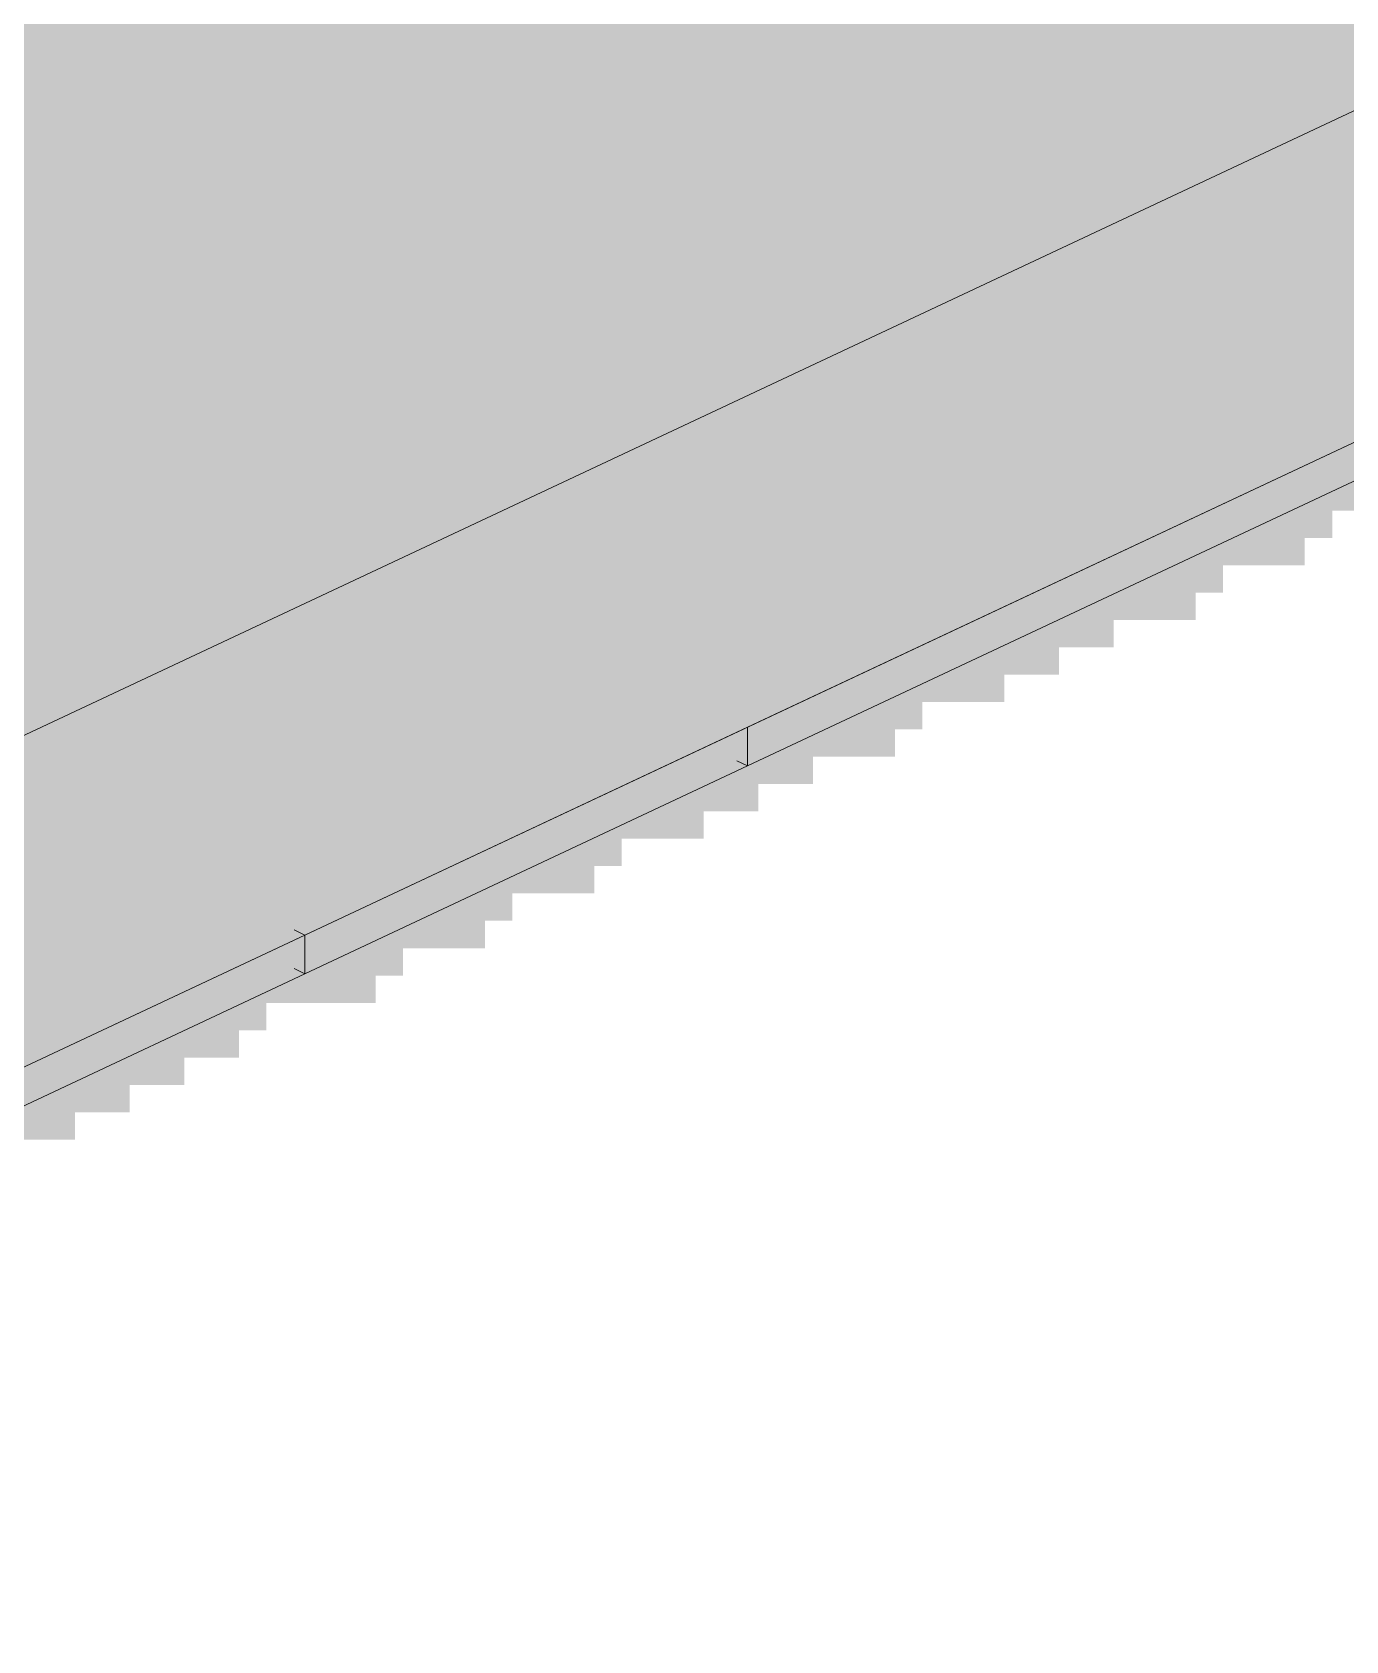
# Model space of a CAD drawing. Header units: millimetres. Extents: x 5 to 1315, y 5 to 292.
# Drawn here: x 1222.53 to 1227.16, y 83.55 to 89.22 of the extents above; entities that cross this region are included whole.
import ezdxf

# ---------------------------------------------------------------- set-up
doc = ezdxf.new("R2010")
doc.units = ezdxf.units.MM
doc.layers.add('EXISTING', color=7, linetype='Continuous')
doc.layers.add('IMAGES', color=7, linetype='Continuous')

# ---------------------------------------------------------------- blocks, each defined once
blk = doc.blocks.new('SHEET_03')
at = {"layer": 'EXISTING', "color": 250, "lineweight": 9}
for p, q in [((263.2288, 58.9151), (329.7311, 90.136)), ((329.7311, 88.9664), (263.2288, 57.7455)), ((325.0479, 86.7678), (328.4823, 88.3801)), ((328.4823, 88.2437), (325.0479, 86.6313)), ((323.4868, 86.0349), (325.0479, 86.7678)), ((325.0479, 86.6313), (325.0479, 86.7678)), ((325.0479, 86.6313), (323.4868, 85.8984)), ((325.0098, 86.6492), (325.0479, 86.6313)), ((323.4868, 86.0349), (323.4487, 86.0528)), ((320.0524, 84.4225), (323.4868, 86.0349)), ((323.4868, 85.8984), (323.4868, 86.0349)), ((323.4868, 85.8984), (320.0524, 84.2861)), ((323.4487, 85.9163), (323.4868, 85.8984))]:
    blk.add_line(p, q, dxfattribs=at)
at = {"layer": 'IMAGES', "color": 7}
for points in [[(320.5564, 89.1697), (325.76, 89.1697), (320.5564, 89.2661), (325.76, 89.2661)], [(325.76, 89.1697), (325.8564, 89.1697), (325.76, 89.2661), (325.8564, 89.2661)], [(325.8564, 89.1697), (325.9527, 89.1697), (325.8564, 89.2661), (325.9527, 89.2661)], [(325.9527, 89.1697), (326.0491, 89.1697), (325.9527, 89.2661), (326.0491, 89.2661)], [(326.0491, 89.1697), (326.2418, 89.1697), (326.0491, 89.2661), (326.2418, 89.2661)], [(326.2418, 89.1697), (327.3982, 89.1697), (326.2418, 89.2661), (327.3982, 89.2661)], [(320.6527, 89.0733), (325.3745, 89.0733), (320.6527, 89.1697), (325.3745, 89.1697)], [(325.3745, 89.0733), (325.4709, 89.0733), (325.3745, 89.1697), (325.4709, 89.1697)], [(325.4709, 89.0733), (325.5673, 89.0733), (325.4709, 89.1697), (325.5673, 89.1697)], [(325.5673, 89.0733), (325.6636, 89.0733), (325.5673, 89.1697), (325.6636, 89.1697)], [(325.6636, 89.0733), (325.76, 89.0733), (325.6636, 89.1697), (325.76, 89.1697)], [(325.76, 89.0733), (325.8564, 89.0733), (325.76, 89.1697), (325.8564, 89.1697)], [(325.8564, 89.0733), (325.9527, 89.0733), (325.8564, 89.1697), (325.9527, 89.1697)], [(325.9527, 89.0733), (326.0491, 89.0733), (325.9527, 89.1697), (326.0491, 89.1697)], [(326.0491, 89.0733), (327.2055, 89.0733), (326.0491, 89.1697), (327.2055, 89.1697)], [(320.6527, 88.9769), (325.2782, 88.9769), (320.6527, 89.0733), (325.2782, 89.0733)], [(325.2782, 88.9769), (325.3745, 88.9769), (325.2782, 89.0733), (325.3745, 89.0733)], [(325.3745, 88.9769), (325.4709, 88.9769), (325.3745, 89.0733), (325.4709, 89.0733)], [(325.4709, 88.9769), (325.5673, 88.9769), (325.4709, 89.0733), (325.5673, 89.0733)], [(325.5673, 88.9769), (325.8564, 88.9769), (325.5673, 89.0733), (325.8564, 89.0733)], [(325.8564, 88.9769), (327.0127, 88.9769), (325.8564, 89.0733), (327.0127, 89.0733)], [(327.0127, 88.9769), (327.1091, 88.9769), (327.0127, 89.0733), (327.1091, 89.0733)], [(327.1091, 88.9769), (327.2055, 88.9769), (327.1091, 89.0733), (327.2055, 89.0733)], [(320.6527, 88.8805), (325.1818, 88.8805), (320.6527, 88.9769), (325.1818, 88.9769)], [(325.1818, 88.8805), (325.2782, 88.8805), (325.1818, 88.9769), (325.2782, 88.9769)], [(325.2782, 88.8805), (325.3745, 88.8805), (325.2782, 88.9769), (325.3745, 88.9769)], [(325.3745, 88.8805), (325.4709, 88.8805), (325.3745, 88.9769), (325.4709, 88.9769)], [(325.4709, 88.8805), (325.5673, 88.8805), (325.4709, 88.9769), (325.5673, 88.9769)], [(325.5673, 88.8805), (325.6636, 88.8805), (325.5673, 88.9769), (325.6636, 88.9769)], [(325.6636, 88.8805), (326.82, 88.8805), (325.6636, 88.9769), (326.82, 88.9769)], [(326.82, 88.8805), (327.0127, 88.8805), (326.82, 88.9769), (327.0127, 88.9769)], [(327.0127, 88.8805), (327.1091, 88.8805), (327.0127, 88.9769), (327.1091, 88.9769)], [(327.1091, 88.8805), (327.3018, 88.8805), (327.1091, 88.9769), (327.3018, 88.9769)], [(321.0382, 88.7841), (324.7964, 88.7841), (321.0382, 88.8805), (324.7964, 88.8805)], [(324.7964, 88.7841), (325.0855, 88.7841), (324.7964, 88.8805), (325.0855, 88.8805)], [(325.0855, 88.7841), (325.1818, 88.7841), (325.0855, 88.8805), (325.1818, 88.8805)], [(325.1818, 88.7841), (325.2782, 88.7841), (325.1818, 88.8805), (325.2782, 88.8805)], [(325.2782, 88.7841), (325.3745, 88.7841), (325.2782, 88.8805), (325.3745, 88.8805)], [(325.3745, 88.7841), (325.4709, 88.7841), (325.3745, 88.8805), (325.4709, 88.8805)], [(325.4709, 88.7841), (325.5673, 88.7841), (325.4709, 88.8805), (325.5673, 88.8805)], [(325.5673, 88.7841), (326.6273, 88.7841), (325.5673, 88.8805), (326.6273, 88.8805)], [(326.6273, 88.7841), (326.7236, 88.7841), (326.6273, 88.8805), (326.7236, 88.8805)], [(326.7236, 88.7841), (326.82, 88.7841), (326.7236, 88.8805), (326.82, 88.8805)], [(326.82, 88.7841), (326.9164, 88.7841), (326.82, 88.8805), (326.9164, 88.8805)], [(326.9164, 88.6877), (327.0127, 88.6877), (326.9164, 88.8805), (327.0127, 88.8805)], [(327.0127, 88.7841), (327.1091, 88.7841), (327.0127, 88.8805), (327.1091, 88.8805)], [(327.1091, 88.7841), (327.2055, 88.7841), (327.1091, 88.8805), (327.2055, 88.8805)], [(321.1345, 88.6877), (324.5073, 88.6877), (321.1345, 88.7841), (324.5073, 88.7841)], [(324.5073, 88.6877), (324.6036, 88.6877), (324.5073, 88.7841), (324.6036, 88.7841)], [(324.6036, 88.6877), (324.7, 88.6877), (324.6036, 88.7841), (324.7, 88.7841)], [(324.7, 88.6877), (324.7964, 88.6877), (324.7, 88.7841), (324.7964, 88.7841)], [(324.7964, 88.6877), (324.8927, 88.6877), (324.7964, 88.7841), (324.8927, 88.7841)], [(324.8927, 88.6877), (324.9891, 88.6877), (324.8927, 88.7841), (324.9891, 88.7841)], [(324.9891, 88.6877), (325.0855, 88.6877), (324.9891, 88.7841), (325.0855, 88.7841)], [(325.0855, 88.6877), (326.4345, 88.6877), (325.0855, 88.7841), (326.4345, 88.7841)], [(326.4345, 88.6877), (326.5309, 88.6877), (326.4345, 88.7841), (326.5309, 88.7841)], [(326.5309, 88.6877), (326.6273, 88.6877), (326.5309, 88.7841), (326.6273, 88.7841)], [(326.6273, 88.6877), (326.7236, 88.6877), (326.6273, 88.7841), (326.7236, 88.7841)], [(326.7236, 88.5913), (326.82, 88.5913), (326.7236, 88.7841), (326.82, 88.7841)], [(326.82, 88.6877), (326.9164, 88.6877), (326.82, 88.7841), (326.9164, 88.7841)], [(327.0127, 88.6877), (327.1091, 88.6877), (327.0127, 88.7841), (327.1091, 88.7841)], [(327.1091, 88.6877), (327.2055, 88.6877), (327.1091, 88.7841), (327.2055, 88.7841)], [(321.1345, 88.5913), (324.4109, 88.5913), (321.1345, 88.6877), (324.4109, 88.6877)], [(324.4109, 88.5913), (324.5073, 88.5913), (324.4109, 88.6877), (324.5073, 88.6877)], [(324.5073, 88.5913), (324.7, 88.5913), (324.5073, 88.6877), (324.7, 88.6877)], [(324.7, 88.4949), (324.7964, 88.4949), (324.7, 88.6877), (324.7964, 88.6877)], [(324.7964, 88.5913), (324.8927, 88.5913), (324.7964, 88.6877), (324.8927, 88.6877)], [(324.8927, 88.5913), (324.9891, 88.5913), (324.8927, 88.6877), (324.9891, 88.6877)], [(324.9891, 88.5913), (326.2418, 88.5913), (324.9891, 88.6877), (326.2418, 88.6877)], [(326.2418, 88.5913), (326.3382, 88.5913), (326.2418, 88.6877), (326.3382, 88.6877)], [(326.3382, 88.5913), (326.4345, 88.5913), (326.3382, 88.6877), (326.4345, 88.6877)], [(326.4345, 88.5913), (326.5309, 88.5913), (326.4345, 88.6877), (326.5309, 88.6877)], [(326.5309, 88.5913), (326.6273, 88.5913), (326.5309, 88.6877), (326.6273, 88.6877)], [(326.6273, 88.5913), (326.7236, 88.5913), (326.6273, 88.6877), (326.7236, 88.6877)], [(326.82, 88.5913), (326.9164, 88.5913), (326.82, 88.6877), (326.9164, 88.6877)], [(326.9164, 88.5913), (327.0127, 88.5913), (326.9164, 88.6877), (327.0127, 88.6877)], [(327.0127, 88.5913), (328.7473, 88.5913), (327.0127, 88.6877), (328.7473, 88.6877)], [(321.0382, 88.4949), (324.0255, 88.4949), (321.0382, 88.5913), (324.0255, 88.5913)], [(324.0255, 88.4949), (324.2182, 88.4949), (324.0255, 88.5913), (324.2182, 88.5913)], [(324.2182, 88.4949), (324.4109, 88.4949), (324.2182, 88.5913), (324.4109, 88.5913)], [(324.4109, 88.4949), (324.5073, 88.4949), (324.4109, 88.5913), (324.5073, 88.5913)], [(324.5073, 88.4949), (324.6036, 88.4949), (324.5073, 88.5913), (324.6036, 88.5913)], [(324.6036, 88.4949), (324.7, 88.4949), (324.6036, 88.5913), (324.7, 88.5913)], [(324.7964, 88.4949), (324.8927, 88.4949), (324.7964, 88.5913), (324.8927, 88.5913)], [(324.8927, 88.4949), (325.9527, 88.4949), (324.8927, 88.5913), (325.9527, 88.5913)], [(325.9527, 88.4949), (326.0491, 88.4949), (325.9527, 88.5913), (326.0491, 88.5913)], [(326.0491, 88.4949), (326.1455, 88.4949), (326.0491, 88.5913), (326.1455, 88.5913)], [(326.1455, 88.4949), (326.2418, 88.4949), (326.1455, 88.5913), (326.2418, 88.5913)], [(326.2418, 88.4949), (326.3382, 88.4949), (326.2418, 88.5913), (326.3382, 88.5913)], [(326.3382, 88.4949), (326.5309, 88.4949), (326.3382, 88.5913), (326.5309, 88.5913)], [(326.5309, 88.4949), (326.6273, 88.4949), (326.5309, 88.5913), (326.6273, 88.5913)], [(326.6273, 88.4949), (326.82, 88.4949), (326.6273, 88.5913), (326.82, 88.5913)], [(326.82, 88.4949), (328.4582, 88.4949), (326.82, 88.5913), (328.4582, 88.5913)], [(321.7127, 88.3985), (323.9291, 88.3985), (321.7127, 88.4949), (323.9291, 88.4949)], [(323.9291, 88.3985), (324.0255, 88.3985), (323.9291, 88.4949), (324.0255, 88.4949)], [(324.0255, 88.3985), (324.2182, 88.3985), (324.0255, 88.4949), (324.2182, 88.4949)], [(324.2182, 88.3985), (324.4109, 88.3985), (324.2182, 88.4949), (324.4109, 88.4949)], [(324.4109, 88.3985), (324.5073, 88.3985), (324.4109, 88.4949), (324.5073, 88.4949)], [(324.5073, 88.3985), (324.6036, 88.3985), (324.5073, 88.4949), (324.6036, 88.4949)], [(324.6036, 88.3985), (325.76, 88.3985), (324.6036, 88.4949), (325.76, 88.4949)], [(325.76, 88.3985), (325.8564, 88.3985), (325.76, 88.4949), (325.8564, 88.4949)], [(325.8564, 88.3985), (325.9527, 88.3985), (325.8564, 88.4949), (325.9527, 88.4949)], [(325.9527, 88.3985), (326.0491, 88.3985), (325.9527, 88.4949), (326.0491, 88.4949)], [(326.0491, 88.3985), (326.1455, 88.3985), (326.0491, 88.4949), (326.1455, 88.4949)], [(326.1455, 88.3985), (326.3382, 88.3985), (326.1455, 88.4949), (326.3382, 88.4949)], [(326.3382, 88.3985), (326.4345, 88.3985), (326.3382, 88.4949), (326.4345, 88.4949)], [(326.4345, 88.3985), (326.6273, 88.3985), (326.4345, 88.4949), (326.6273, 88.4949)], [(326.6273, 88.3985), (328.3618, 88.3985), (326.6273, 88.4949), (328.3618, 88.4949)], [(321.52, 88.3021), (323.64, 88.3021), (321.52, 88.3985), (323.64, 88.3985)], [(323.64, 88.3021), (323.7364, 88.3021), (323.64, 88.3985), (323.7364, 88.3985)], [(323.7364, 88.3021), (323.8327, 88.3021), (323.7364, 88.3985), (323.8327, 88.3985)], [(323.8327, 88.3021), (323.9291, 88.3021), (323.8327, 88.3985), (323.9291, 88.3985)], [(323.9291, 88.3021), (324.0255, 88.3021), (323.9291, 88.3985), (324.0255, 88.3985)], [(324.0255, 88.3021), (324.1218, 88.3021), (324.0255, 88.3985), (324.1218, 88.3985)], [(324.1218, 88.3021), (324.2182, 88.3021), (324.1218, 88.3985), (324.2182, 88.3985)], [(324.2182, 88.3021), (324.3145, 88.3021), (324.2182, 88.3985), (324.3145, 88.3985)], [(324.3145, 88.3021), (325.5673, 88.3021), (324.3145, 88.3985), (325.5673, 88.3985)], [(325.5673, 88.3021), (325.6636, 88.3021), (325.5673, 88.3985), (325.6636, 88.3985)], [(325.6636, 88.3021), (325.76, 88.3021), (325.6636, 88.3985), (325.76, 88.3985)], [(325.76, 88.3021), (325.8564, 88.3021), (325.76, 88.3985), (325.8564, 88.3985)], [(325.8564, 88.3021), (325.9527, 88.3021), (325.8564, 88.3985), (325.9527, 88.3985)], [(325.9527, 88.3021), (326.0491, 88.3021), (325.9527, 88.3985), (326.0491, 88.3985)], [(326.0491, 88.3021), (326.1455, 88.3021), (326.0491, 88.3985), (326.1455, 88.3985)], [(326.1455, 88.3021), (326.2418, 88.3021), (326.1455, 88.3985), (326.2418, 88.3985)], [(326.2418, 88.3021), (326.4345, 88.3021), (326.2418, 88.3985), (326.4345, 88.3985)], [(326.4345, 88.3021), (328.1691, 88.3021), (326.4345, 88.3985), (328.1691, 88.3985)], [(322.2909, 88.2057), (323.5436, 88.2057), (322.2909, 88.3021), (323.5436, 88.3021)], [(323.5436, 88.2057), (323.64, 88.2057), (323.5436, 88.3021), (323.64, 88.3021)], [(323.64, 88.2057), (323.7364, 88.2057), (323.64, 88.3021), (323.7364, 88.3021)], [(323.7364, 88.2057), (323.8327, 88.2057), (323.7364, 88.3021), (323.8327, 88.3021)], [(323.8327, 88.2057), (323.9291, 88.2057), (323.8327, 88.3021), (323.9291, 88.3021)], [(323.9291, 88.2057), (324.0255, 88.2057), (323.9291, 88.3021), (324.0255, 88.3021)], [(324.0255, 88.2057), (324.1218, 88.2057), (324.0255, 88.3021), (324.1218, 88.3021)], [(324.1218, 88.2057), (324.2182, 88.2057), (324.1218, 88.3021), (324.2182, 88.3021)], [(324.2182, 88.2057), (325.3745, 88.2057), (324.2182, 88.3021), (325.3745, 88.3021)], [(325.3745, 88.2057), (325.4709, 88.2057), (325.3745, 88.3021), (325.4709, 88.3021)], [(325.4709, 88.2057), (325.5673, 88.2057), (325.4709, 88.3021), (325.5673, 88.3021)], [(325.5673, 88.2057), (325.6636, 88.2057), (325.5673, 88.3021), (325.6636, 88.3021)], [(325.6636, 88.2057), (325.76, 88.2057), (325.6636, 88.3021), (325.76, 88.3021)], [(325.76, 88.2057), (325.9527, 88.2057), (325.76, 88.3021), (325.9527, 88.3021)], [(325.9527, 88.2057), (326.0491, 88.2057), (325.9527, 88.3021), (326.0491, 88.3021)], [(326.0491, 88.2057), (326.1455, 88.2057), (326.0491, 88.3021), (326.1455, 88.3021)], [(326.1455, 88.2057), (327.88, 88.2057), (326.1455, 88.3021), (327.88, 88.3021)], [(322.3873, 88.1093), (323.3509, 88.1093), (322.3873, 88.2057), (323.3509, 88.2057)], [(323.3509, 88.1093), (323.4473, 88.1093), (323.3509, 88.2057), (323.4473, 88.2057)], [(323.4473, 88.1093), (323.5436, 88.1093), (323.4473, 88.2057), (323.5436, 88.2057)], [(323.5436, 88.1093), (323.7364, 88.1093), (323.5436, 88.2057), (323.7364, 88.2057)], [(323.7364, 88.1093), (323.8327, 88.1093), (323.7364, 88.2057), (323.8327, 88.2057)], [(323.8327, 88.1093), (323.9291, 88.1093), (323.8327, 88.2057), (323.9291, 88.2057)], [(323.9291, 88.1093), (325.2782, 88.1093), (323.9291, 88.2057), (325.2782, 88.2057)], [(325.2782, 88.1093), (325.3745, 88.1093), (325.2782, 88.2057), (325.3745, 88.2057)], [(325.3745, 88.1093), (325.4709, 88.1093), (325.3745, 88.2057), (325.4709, 88.2057)], [(325.4709, 88.1093), (325.5673, 88.1093), (325.4709, 88.2057), (325.5673, 88.2057)], [(325.5673, 88.1093), (325.6636, 88.1093), (325.5673, 88.2057), (325.6636, 88.2057)], [(325.6636, 88.1093), (325.76, 88.1093), (325.6636, 88.2057), (325.76, 88.2057)], [(325.76, 88.1093), (325.8564, 88.1093), (325.76, 88.2057), (325.8564, 88.2057)], [(325.8564, 88.1093), (326.0491, 88.1093), (325.8564, 88.2057), (326.0491, 88.2057)], [(326.0491, 88.1093), (327.7836, 88.1093), (326.0491, 88.2057), (327.7836, 88.2057)], [(322.3873, 88.0129), (322.58, 88.0129), (322.3873, 88.1093), (322.58, 88.1093)], [(322.58, 88.0129), (322.6764, 88.0129), (322.58, 88.1093), (322.6764, 88.1093)], [(322.6764, 88.0129), (323.0618, 88.0129), (322.6764, 88.1093), (323.0618, 88.1093)], [(323.0618, 88.0129), (323.2545, 88.0129), (323.0618, 88.1093), (323.2545, 88.1093)], [(323.2545, 88.0129), (323.3509, 88.0129), (323.2545, 88.1093), (323.3509, 88.1093)], [(323.3509, 88.0129), (323.4473, 88.0129), (323.3509, 88.1093), (323.4473, 88.1093)], [(323.4473, 88.0129), (323.5436, 88.0129), (323.4473, 88.1093), (323.5436, 88.1093)], [(323.5436, 88.0129), (323.64, 88.0129), (323.5436, 88.1093), (323.64, 88.1093)], [(323.64, 88.0129), (323.7364, 88.0129), (323.64, 88.1093), (323.7364, 88.1093)], [(323.7364, 88.0129), (323.8327, 88.0129), (323.7364, 88.1093), (323.8327, 88.1093)], [(323.8327, 88.0129), (324.9891, 88.0129), (323.8327, 88.1093), (324.9891, 88.1093)], [(324.9891, 88.0129), (325.0855, 88.0129), (324.9891, 88.1093), (325.0855, 88.1093)], [(325.0855, 88.0129), (325.1818, 88.0129), (325.0855, 88.1093), (325.1818, 88.1093)], [(325.1818, 88.0129), (325.2782, 88.0129), (325.1818, 88.1093), (325.2782, 88.1093)], [(325.2782, 88.0129), (325.5673, 88.0129), (325.2782, 88.1093), (325.5673, 88.1093)], [(325.5673, 88.0129), (325.6636, 88.0129), (325.5673, 88.1093), (325.6636, 88.1093)], [(325.6636, 88.0129), (325.76, 88.0129), (325.6636, 88.1093), (325.76, 88.1093)], [(325.76, 88.0129), (327.3982, 88.0129), (325.76, 88.1093), (327.3982, 88.1093)], [(322.4836, 87.8201), (322.58, 87.8201), (322.4836, 88.0129), (322.58, 88.0129)], [(322.58, 87.9165), (322.6764, 87.9165), (322.58, 88.0129), (322.6764, 88.0129)], [(322.6764, 87.9165), (322.7727, 87.9165), (322.6764, 88.0129), (322.7727, 88.0129)], [(322.7727, 87.9165), (322.8691, 87.9165), (322.7727, 88.0129), (322.8691, 88.0129)], [(322.8691, 87.9165), (322.9655, 87.9165), (322.8691, 88.0129), (322.9655, 88.0129)], [(322.9655, 87.9165), (323.0618, 87.9165), (322.9655, 88.0129), (323.0618, 88.0129)], [(323.0618, 87.9165), (323.1582, 87.9165), (323.0618, 88.0129), (323.1582, 88.0129)], [(323.1582, 87.8201), (323.2545, 87.8201), (323.1582, 88.0129), (323.2545, 88.0129)], [(323.2545, 87.9165), (323.4473, 87.9165), (323.2545, 88.0129), (323.4473, 88.0129)], [(323.4473, 87.9165), (323.5436, 87.9165), (323.4473, 88.0129), (323.5436, 88.0129)], [(323.5436, 87.9165), (323.64, 87.9165), (323.5436, 88.0129), (323.64, 88.0129)], [(323.64, 87.9165), (324.7964, 87.9165), (323.64, 88.0129), (324.7964, 88.0129)], [(324.7964, 87.9165), (324.8927, 87.9165), (324.7964, 88.0129), (324.8927, 88.0129)], [(324.8927, 87.9165), (324.9891, 87.9165), (324.8927, 88.0129), (324.9891, 88.0129)], [(324.9891, 87.9165), (325.0855, 87.9165), (324.9891, 88.0129), (325.0855, 88.0129)], [(325.0855, 87.9165), (325.1818, 87.9165), (325.0855, 88.0129), (325.1818, 88.0129)], [(325.1818, 87.9165), (325.2782, 87.9165), (325.1818, 88.0129), (325.2782, 88.0129)], [(325.2782, 87.9165), (325.3745, 87.9165), (325.2782, 88.0129), (325.3745, 88.0129)], [(325.3745, 87.9165), (325.4709, 87.9165), (325.3745, 88.0129), (325.4709, 88.0129)], [(325.4709, 87.9165), (325.6636, 87.9165), (325.4709, 88.0129), (325.6636, 88.0129)], [(325.6636, 87.9165), (327.3018, 87.9165), (325.6636, 88.0129), (327.3018, 88.0129)], [(322.58, 87.8201), (323.0618, 87.8201), (322.58, 87.9165), (323.0618, 87.9165)], [(323.0618, 87.8201), (323.1582, 87.8201), (323.0618, 87.9165), (323.1582, 87.9165)], [(323.2545, 87.8201), (323.3509, 87.8201), (323.2545, 87.9165), (323.3509, 87.9165)], [(323.3509, 87.8201), (324.5073, 87.8201), (323.3509, 87.9165), (324.5073, 87.9165)], [(324.5073, 87.8201), (324.6036, 87.8201), (324.5073, 87.9165), (324.6036, 87.9165)], [(324.6036, 87.8201), (324.7964, 87.8201), (324.6036, 87.9165), (324.7964, 87.9165)], [(324.7964, 87.8201), (324.8927, 87.8201), (324.7964, 87.9165), (324.8927, 87.9165)], [(324.8927, 87.8201), (325.1818, 87.8201), (324.8927, 87.9165), (325.1818, 87.9165)], [(325.1818, 87.8201), (325.2782, 87.8201), (325.1818, 87.9165), (325.2782, 87.9165)], [(325.2782, 87.8201), (327.1091, 87.8201), (325.2782, 87.9165), (327.1091, 87.9165)], [(327.1091, 87.8201), (327.2055, 87.8201), (327.1091, 87.9165), (327.2055, 87.9165)], [(322.4836, 87.7237), (322.6764, 87.7237), (322.4836, 87.8201), (322.6764, 87.8201)], [(322.6764, 87.7237), (322.7727, 87.7237), (322.6764, 87.8201), (322.7727, 87.8201)], [(322.7727, 87.7237), (322.8691, 87.7237), (322.7727, 87.8201), (322.8691, 87.8201)], [(322.8691, 87.7237), (323.0618, 87.7237), (322.8691, 87.8201), (323.0618, 87.8201)], [(323.0618, 87.7237), (323.2545, 87.7237), (323.0618, 87.8201), (323.2545, 87.8201)], [(323.2545, 87.7237), (324.4109, 87.7237), (323.2545, 87.8201), (324.4109, 87.8201)], [(324.4109, 87.7237), (324.5073, 87.7237), (324.4109, 87.8201), (324.5073, 87.8201)], [(324.5073, 87.7237), (324.6036, 87.7237), (324.5073, 87.8201), (324.6036, 87.8201)], [(324.6036, 87.7237), (324.7, 87.7237), (324.6036, 87.8201), (324.7, 87.8201)], [(324.7, 87.7237), (324.7964, 87.7237), (324.7, 87.8201), (324.7964, 87.8201)], [(324.7964, 87.7237), (324.8927, 87.7237), (324.7964, 87.8201), (324.8927, 87.8201)], [(324.8927, 87.7237), (324.9891, 87.7237), (324.8927, 87.8201), (324.9891, 87.8201)], [(324.9891, 87.7237), (325.0855, 87.7237), (324.9891, 87.8201), (325.0855, 87.8201)], [(325.0855, 87.7237), (325.1818, 87.7237), (325.0855, 87.8201), (325.1818, 87.8201)], [(325.1818, 87.7237), (326.9164, 87.7237), (325.1818, 87.8201), (326.9164, 87.8201)], [(326.9164, 87.7237), (327.0127, 87.7237), (326.9164, 87.8201), (327.0127, 87.8201)], [(327.0127, 87.7237), (327.1091, 87.7237), (327.0127, 87.8201), (327.1091, 87.8201)], [(327.1091, 87.7237), (327.2055, 87.7237), (327.1091, 87.8201), (327.2055, 87.8201)], [(322.4836, 87.6273), (322.58, 87.6273), (322.4836, 87.7237), (322.58, 87.7237)], [(322.58, 87.6273), (322.6764, 87.6273), (322.58, 87.7237), (322.6764, 87.7237)], [(322.6764, 87.6273), (322.7727, 87.6273), (322.6764, 87.7237), (322.7727, 87.7237)], [(322.7727, 87.6273), (323.0618, 87.6273), (322.7727, 87.7237), (323.0618, 87.7237)], [(323.0618, 87.6273), (324.1218, 87.6273), (323.0618, 87.7237), (324.1218, 87.7237)], [(324.1218, 87.6273), (324.3145, 87.6273), (324.1218, 87.7237), (324.3145, 87.7237)], [(324.3145, 87.6273), (324.4109, 87.6273), (324.3145, 87.7237), (324.4109, 87.7237)], [(324.4109, 87.6273), (324.5073, 87.6273), (324.4109, 87.7237), (324.5073, 87.7237)], [(324.5073, 87.6273), (324.6036, 87.6273), (324.5073, 87.7237), (324.6036, 87.7237)], [(324.6036, 87.6273), (324.7, 87.6273), (324.6036, 87.7237), (324.7, 87.7237)], [(324.7, 87.6273), (324.7964, 87.6273), (324.7, 87.7237), (324.7964, 87.7237)], [(324.7964, 87.6273), (324.9891, 87.6273), (324.7964, 87.7237), (324.9891, 87.7237)], [(324.9891, 87.6273), (326.7236, 87.6273), (324.9891, 87.7237), (326.7236, 87.7237)], [(326.7236, 87.6273), (326.82, 87.6273), (326.7236, 87.7237), (326.82, 87.7237)], [(326.82, 87.6273), (326.9164, 87.6273), (326.82, 87.7237), (326.9164, 87.7237)], [(326.9164, 87.6273), (327.0127, 87.6273), (326.9164, 87.7237), (327.0127, 87.7237)], [(327.0127, 87.6273), (327.3018, 87.6273), (327.0127, 87.7237), (327.3018, 87.7237)], [(322.4836, 87.5309), (322.58, 87.5309), (322.4836, 87.6273), (322.58, 87.6273)], [(322.58, 87.5309), (322.6764, 87.5309), (322.58, 87.6273), (322.6764, 87.6273)], [(322.6764, 87.5309), (322.7727, 87.5309), (322.6764, 87.6273), (322.7727, 87.6273)], [(322.7727, 87.5309), (323.9291, 87.5309), (322.7727, 87.6273), (323.9291, 87.6273)], [(323.9291, 87.5309), (324.1218, 87.5309), (323.9291, 87.6273), (324.1218, 87.6273)], [(324.1218, 87.5309), (324.2182, 87.5309), (324.1218, 87.6273), (324.2182, 87.6273)], [(324.2182, 87.5309), (324.3145, 87.5309), (324.2182, 87.6273), (324.3145, 87.6273)], [(324.3145, 87.5309), (324.4109, 87.5309), (324.3145, 87.6273), (324.4109, 87.6273)], [(324.4109, 87.5309), (324.5073, 87.5309), (324.4109, 87.6273), (324.5073, 87.6273)], [(324.5073, 87.5309), (324.6036, 87.5309), (324.5073, 87.6273), (324.6036, 87.6273)], [(324.6036, 87.5309), (324.7964, 87.5309), (324.6036, 87.6273), (324.7964, 87.6273)], [(324.7964, 87.5309), (326.5309, 87.5309), (324.7964, 87.6273), (326.5309, 87.6273)], [(326.5309, 87.5309), (326.6273, 87.5309), (326.5309, 87.6273), (326.6273, 87.6273)], [(326.6273, 87.5309), (326.7236, 87.5309), (326.6273, 87.6273), (326.7236, 87.6273)], [(326.7236, 87.5309), (326.82, 87.5309), (326.7236, 87.6273), (326.82, 87.6273)], [(326.82, 87.5309), (326.9164, 87.5309), (326.82, 87.6273), (326.9164, 87.6273)], [(326.9164, 87.5309), (327.1091, 87.5309), (326.9164, 87.6273), (327.1091, 87.6273)], [(327.1091, 87.5309), (327.2055, 87.5309), (327.1091, 87.6273), (327.2055, 87.6273)], [(322.4836, 87.4345), (322.58, 87.4345), (322.4836, 87.5309), (322.58, 87.5309)], [(322.58, 87.4345), (322.6764, 87.4345), (322.58, 87.5309), (322.6764, 87.5309)], [(322.6764, 87.4345), (323.7364, 87.4345), (322.6764, 87.5309), (323.7364, 87.5309)], [(323.7364, 87.4345), (323.8327, 87.4345), (323.7364, 87.5309), (323.8327, 87.5309)], [(323.8327, 87.4345), (323.9291, 87.4345), (323.8327, 87.5309), (323.9291, 87.5309)], [(323.9291, 87.4345), (324.1218, 87.4345), (323.9291, 87.5309), (324.1218, 87.5309)], [(324.1218, 87.4345), (324.3145, 87.4345), (324.1218, 87.5309), (324.3145, 87.5309)], [(324.3145, 87.4345), (324.5073, 87.4345), (324.3145, 87.5309), (324.5073, 87.5309)], [(324.5073, 87.4345), (324.6036, 87.4345), (324.5073, 87.5309), (324.6036, 87.5309)], [(324.6036, 87.4345), (326.3382, 87.4345), (324.6036, 87.5309), (326.3382, 87.5309)], [(326.3382, 87.4345), (326.4345, 87.4345), (326.3382, 87.5309), (326.4345, 87.5309)], [(326.4345, 87.4345), (326.5309, 87.4345), (326.4345, 87.5309), (326.5309, 87.5309)], [(326.5309, 87.3381), (326.6273, 87.3381), (326.5309, 87.5309), (326.6273, 87.5309)], [(326.6273, 87.4345), (326.9164, 87.4345), (326.6273, 87.5309), (326.9164, 87.5309)], [(326.9164, 87.4345), (327.0127, 87.4345), (326.9164, 87.5309), (327.0127, 87.5309)], [(327.0127, 87.4345), (327.1091, 87.4345), (327.0127, 87.5309), (327.1091, 87.5309)], [(322.2909, 87.3381), (323.5436, 87.3381), (322.2909, 87.4345), (323.5436, 87.4345)], [(323.5436, 87.3381), (323.7364, 87.3381), (323.5436, 87.4345), (323.7364, 87.4345)], [(323.7364, 87.3381), (323.8327, 87.3381), (323.7364, 87.4345), (323.8327, 87.4345)], [(323.8327, 87.3381), (323.9291, 87.3381), (323.8327, 87.4345), (323.9291, 87.4345)], [(323.9291, 87.3381), (324.0255, 87.3381), (323.9291, 87.4345), (324.0255, 87.4345)], [(324.0255, 87.3381), (324.1218, 87.3381), (324.0255, 87.4345), (324.1218, 87.4345)], [(324.1218, 87.3381), (324.2182, 87.3381), (324.1218, 87.4345), (324.2182, 87.4345)], [(324.2182, 87.3381), (324.3145, 87.3381), (324.2182, 87.4345), (324.3145, 87.4345)], [(324.3145, 87.3381), (326.0491, 87.3381), (324.3145, 87.4345), (326.0491, 87.4345)], [(326.0491, 87.3381), (326.1455, 87.3381), (326.0491, 87.4345), (326.1455, 87.4345)], [(326.1455, 87.3381), (326.2418, 87.3381), (326.1455, 87.4345), (326.2418, 87.4345)], [(326.2418, 87.3381), (326.3382, 87.3381), (326.2418, 87.4345), (326.3382, 87.4345)], [(326.3382, 87.3381), (326.4345, 87.3381), (326.3382, 87.4345), (326.4345, 87.4345)], [(326.4345, 87.3381), (326.5309, 87.3381), (326.4345, 87.4345), (326.5309, 87.4345)], [(326.6273, 87.3381), (326.82, 87.3381), (326.6273, 87.4345), (326.82, 87.4345)], [(326.82, 87.3381), (326.9164, 87.3381), (326.82, 87.4345), (326.9164, 87.4345)], [(326.9164, 87.3381), (327.0127, 87.3381), (326.9164, 87.4345), (327.0127, 87.4345)], [(322.0982, 87.2417), (323.3509, 87.2417), (322.0982, 87.3381), (323.3509, 87.3381)], [(323.3509, 87.2417), (323.4473, 87.2417), (323.3509, 87.3381), (323.4473, 87.3381)], [(323.4473, 87.2417), (323.5436, 87.2417), (323.4473, 87.3381), (323.5436, 87.3381)], [(323.5436, 87.2417), (323.64, 87.2417), (323.5436, 87.3381), (323.64, 87.3381)], [(323.64, 87.2417), (323.7364, 87.2417), (323.64, 87.3381), (323.7364, 87.3381)], [(323.7364, 87.2417), (323.8327, 87.2417), (323.7364, 87.3381), (323.8327, 87.3381)], [(323.8327, 87.2417), (323.9291, 87.2417), (323.8327, 87.3381), (323.9291, 87.3381)], [(323.9291, 87.2417), (324.0255, 87.2417), (323.9291, 87.3381), (324.0255, 87.3381)], [(324.0255, 87.2417), (324.1218, 87.2417), (324.0255, 87.3381), (324.1218, 87.3381)], [(324.1218, 87.2417), (325.8564, 87.2417), (324.1218, 87.3381), (325.8564, 87.3381)], [(325.8564, 87.2417), (325.9527, 87.2417), (325.8564, 87.3381), (325.9527, 87.3381)], [(325.9527, 87.2417), (326.0491, 87.2417), (325.9527, 87.3381), (326.0491, 87.3381)], [(326.0491, 87.2417), (326.1455, 87.2417), (326.0491, 87.3381), (326.1455, 87.3381)], [(326.1455, 87.2417), (326.2418, 87.2417), (326.1455, 87.3381), (326.2418, 87.3381)], [(326.2418, 87.2417), (326.4345, 87.2417), (326.2418, 87.3381), (326.4345, 87.3381)], [(326.4345, 87.2417), (326.6273, 87.2417), (326.4345, 87.3381), (326.6273, 87.3381)], [(326.6273, 87.2417), (326.7236, 87.2417), (326.6273, 87.3381), (326.7236, 87.3381)], [(321.9055, 87.1453), (323.1582, 87.1453), (321.9055, 87.2417), (323.1582, 87.2417)], [(323.1582, 87.1453), (323.2545, 87.1453), (323.1582, 87.2417), (323.2545, 87.2417)], [(323.2545, 87.1453), (323.3509, 87.1453), (323.2545, 87.2417), (323.3509, 87.2417)], [(323.3509, 87.1453), (323.4473, 87.1453), (323.3509, 87.2417), (323.4473, 87.2417)], [(323.4473, 87.1453), (323.5436, 87.1453), (323.4473, 87.2417), (323.5436, 87.2417)], [(323.5436, 87.1453), (323.64, 87.1453), (323.5436, 87.2417), (323.64, 87.2417)], [(323.64, 87.1453), (323.7364, 87.1453), (323.64, 87.2417), (323.7364, 87.2417)], [(323.7364, 87.1453), (323.8327, 87.1453), (323.7364, 87.2417), (323.8327, 87.2417)], [(323.8327, 87.1453), (323.9291, 87.1453), (323.8327, 87.2417), (323.9291, 87.2417)], [(323.9291, 87.1453), (325.6636, 87.1453), (323.9291, 87.2417), (325.6636, 87.2417)], [(325.6636, 87.1453), (325.8564, 87.1453), (325.6636, 87.2417), (325.8564, 87.2417)], [(325.8564, 87.1453), (325.9527, 87.1453), (325.8564, 87.2417), (325.9527, 87.2417)], [(325.9527, 87.1453), (326.0491, 87.1453), (325.9527, 87.2417), (326.0491, 87.2417)], [(326.0491, 87.0489), (326.1455, 87.0489), (326.0491, 87.2417), (326.1455, 87.2417)], [(326.1455, 87.0489), (326.2418, 87.0489), (326.1455, 87.2417), (326.2418, 87.2417)], [(326.2418, 87.1453), (326.3382, 87.1453), (326.2418, 87.2417), (326.3382, 87.2417)], [(326.3382, 87.1453), (326.5309, 87.1453), (326.3382, 87.2417), (326.5309, 87.2417)], [(326.5309, 87.1453), (326.6273, 87.1453), (326.5309, 87.2417), (326.6273, 87.2417)], [(321.7127, 87.0489), (322.9655, 87.0489), (321.7127, 87.1453), (322.9655, 87.1453)], [(322.9655, 87.0489), (323.0618, 87.0489), (322.9655, 87.1453), (323.0618, 87.1453)], [(323.0618, 87.0489), (323.1582, 87.0489), (323.0618, 87.1453), (323.1582, 87.1453)], [(323.1582, 87.0489), (323.2545, 87.0489), (323.1582, 87.1453), (323.2545, 87.1453)], [(323.2545, 87.0489), (323.3509, 87.0489), (323.2545, 87.1453), (323.3509, 87.1453)], [(323.3509, 87.0489), (323.4473, 87.0489), (323.3509, 87.1453), (323.4473, 87.1453)], [(323.4473, 87.0489), (323.64, 87.0489), (323.4473, 87.1453), (323.64, 87.1453)], [(323.64, 87.0489), (323.7364, 87.0489), (323.64, 87.1453), (323.7364, 87.1453)], [(323.7364, 87.0489), (325.4709, 87.0489), (323.7364, 87.1453), (325.4709, 87.1453)], [(325.4709, 87.0489), (325.5673, 87.0489), (325.4709, 87.1453), (325.5673, 87.1453)], [(325.5673, 87.0489), (325.6636, 87.0489), (325.5673, 87.1453), (325.6636, 87.1453)], [(325.6636, 87.0489), (325.76, 87.0489), (325.6636, 87.1453), (325.76, 87.1453)], [(325.76, 87.0489), (326.0491, 87.0489), (325.76, 87.1453), (326.0491, 87.1453)], [(326.2418, 87.0489), (326.3382, 87.0489), (326.2418, 87.1453), (326.3382, 87.1453)], [(321.52, 86.9525), (322.6764, 86.9525), (321.52, 87.0489), (322.6764, 87.0489)], [(322.6764, 86.9525), (322.7727, 86.9525), (322.6764, 87.0489), (322.7727, 87.0489)], [(322.7727, 86.9525), (322.8691, 86.9525), (322.7727, 87.0489), (322.8691, 87.0489)], [(322.8691, 86.9525), (322.9655, 86.9525), (322.8691, 87.0489), (322.9655, 87.0489)], [(322.9655, 86.9525), (323.0618, 86.9525), (322.9655, 87.0489), (323.0618, 87.0489)], [(323.0618, 86.9525), (323.3509, 86.9525), (323.0618, 87.0489), (323.3509, 87.0489)], [(323.3509, 86.9525), (323.4473, 86.9525), (323.3509, 87.0489), (323.4473, 87.0489)], [(323.4473, 86.9525), (323.5436, 86.9525), (323.4473, 87.0489), (323.5436, 87.0489)], [(323.5436, 86.9525), (325.2782, 86.9525), (323.5436, 87.0489), (325.2782, 87.0489)], [(325.2782, 86.9525), (325.4709, 86.9525), (325.2782, 87.0489), (325.4709, 87.0489)], [(325.4709, 86.9525), (325.6636, 86.9525), (325.4709, 87.0489), (325.6636, 87.0489)], [(325.6636, 86.9525), (325.76, 86.9525), (325.6636, 87.0489), (325.76, 87.0489)], [(325.76, 86.9525), (325.8564, 86.9525), (325.76, 87.0489), (325.8564, 87.0489)], [(325.8564, 86.9525), (325.9527, 86.9525), (325.8564, 87.0489), (325.9527, 87.0489)], [(325.9527, 86.9525), (326.0491, 86.9525), (325.9527, 87.0489), (326.0491, 87.0489)], [(326.0491, 86.9525), (326.1455, 86.9525), (326.0491, 87.0489), (326.1455, 87.0489)], [(321.4236, 86.8561), (322.58, 86.8561), (321.4236, 86.9525), (322.58, 86.9525)], [(322.58, 86.8561), (322.6764, 86.8561), (322.58, 86.9525), (322.6764, 86.9525)], [(322.6764, 86.8561), (322.7727, 86.8561), (322.6764, 86.9525), (322.7727, 86.9525)], [(322.7727, 86.8561), (322.8691, 86.8561), (322.7727, 86.9525), (322.8691, 86.9525)], [(322.8691, 86.8561), (322.9655, 86.8561), (322.8691, 86.9525), (322.9655, 86.9525)], [(322.9655, 86.8561), (323.0618, 86.8561), (322.9655, 86.9525), (323.0618, 86.9525)], [(323.0618, 86.8561), (323.1582, 86.8561), (323.0618, 86.9525), (323.1582, 86.9525)], [(323.1582, 86.8561), (323.3509, 86.8561), (323.1582, 86.9525), (323.3509, 86.9525)], [(323.3509, 86.8561), (324.9891, 86.8561), (323.3509, 86.9525), (324.9891, 86.9525)], [(324.9891, 86.8561), (325.1818, 86.8561), (324.9891, 86.9525), (325.1818, 86.9525)], [(325.1818, 86.8561), (325.2782, 86.8561), (325.1818, 86.9525), (325.2782, 86.9525)], [(325.2782, 86.8561), (325.3745, 86.8561), (325.2782, 86.9525), (325.3745, 86.9525)], [(325.3745, 86.8561), (325.4709, 86.8561), (325.3745, 86.9525), (325.4709, 86.9525)], [(325.4709, 86.8561), (325.5673, 86.8561), (325.4709, 86.9525), (325.5673, 86.9525)], [(325.5673, 86.8561), (325.76, 86.8561), (325.5673, 86.9525), (325.76, 86.9525)], [(325.76, 86.8561), (325.8564, 86.8561), (325.76, 86.9525), (325.8564, 86.9525)], [(325.8564, 86.8561), (325.9527, 86.8561), (325.8564, 86.9525), (325.9527, 86.9525)], [(322.4836, 86.7597), (322.58, 86.7597), (322.4836, 86.8561), (322.58, 86.8561)], [(322.58, 86.7597), (322.6764, 86.7597), (322.58, 86.8561), (322.6764, 86.8561)], [(322.6764, 86.7597), (322.7727, 86.7597), (322.6764, 86.8561), (322.7727, 86.8561)], [(322.7727, 86.7597), (322.8691, 86.7597), (322.7727, 86.8561), (322.8691, 86.8561)], [(322.8691, 86.7597), (322.9655, 86.7597), (322.8691, 86.8561), (322.9655, 86.8561)], [(322.9655, 86.7597), (323.0618, 86.7597), (322.9655, 86.8561), (323.0618, 86.8561)], [(323.0618, 86.7597), (323.1582, 86.7597), (323.0618, 86.8561), (323.1582, 86.8561)], [(323.1582, 86.7597), (324.8927, 86.7597), (323.1582, 86.8561), (324.8927, 86.8561)], [(324.8927, 86.7597), (324.9891, 86.7597), (324.8927, 86.8561), (324.9891, 86.8561)], [(324.9891, 86.7597), (325.0855, 86.7597), (324.9891, 86.8561), (325.0855, 86.8561)], [(325.0855, 86.5669), (325.1818, 86.5669), (325.0855, 86.8561), (325.1818, 86.8561)], [(325.1818, 86.7597), (325.4709, 86.7597), (325.1818, 86.8561), (325.4709, 86.8561)], [(325.4709, 86.7597), (325.5673, 86.7597), (325.4709, 86.8561), (325.5673, 86.8561)], [(325.5673, 86.7597), (325.6636, 86.7597), (325.5673, 86.8561), (325.6636, 86.8561)], [(322.4836, 86.6633), (322.58, 86.6633), (322.4836, 86.7597), (322.58, 86.7597)], [(322.58, 86.6633), (322.6764, 86.6633), (322.58, 86.7597), (322.6764, 86.7597)], [(322.6764, 86.6633), (322.7727, 86.6633), (322.6764, 86.7597), (322.7727, 86.7597)], [(322.7727, 86.6633), (322.8691, 86.6633), (322.7727, 86.7597), (322.8691, 86.7597)], [(322.8691, 86.6633), (324.6036, 86.6633), (322.8691, 86.7597), (324.6036, 86.7597)], [(324.6036, 86.6633), (324.7, 86.6633), (324.6036, 86.7597), (324.7, 86.7597)], [(324.7, 86.6633), (324.8927, 86.6633), (324.7, 86.7597), (324.8927, 86.7597)], [(324.8927, 86.5669), (324.9891, 86.5669), (324.8927, 86.7597), (324.9891, 86.7597)], [(324.9891, 86.5669), (325.0855, 86.5669), (324.9891, 86.7597), (325.0855, 86.7597)], [(325.1818, 86.6633), (325.2782, 86.6633), (325.1818, 86.7597), (325.2782, 86.7597)], [(325.2782, 86.6633), (325.3745, 86.6633), (325.2782, 86.7597), (325.3745, 86.7597)], [(325.3745, 86.6633), (325.4709, 86.6633), (325.3745, 86.7597), (325.4709, 86.7597)], [(325.4709, 86.6633), (325.5673, 86.6633), (325.4709, 86.7597), (325.5673, 86.7597)], [(322.4836, 86.5669), (322.58, 86.5669), (322.4836, 86.6633), (322.58, 86.6633)], [(322.58, 86.5669), (322.6764, 86.5669), (322.58, 86.6633), (322.6764, 86.6633)], [(322.6764, 86.5669), (322.7727, 86.5669), (322.6764, 86.6633), (322.7727, 86.6633)], [(322.7727, 86.5669), (324.5073, 86.5669), (322.7727, 86.6633), (324.5073, 86.6633)], [(324.5073, 86.5669), (324.6036, 86.5669), (324.5073, 86.6633), (324.6036, 86.6633)], [(324.6036, 86.5669), (324.7, 86.5669), (324.6036, 86.6633), (324.7, 86.6633)], [(324.7, 86.5669), (324.8927, 86.5669), (324.7, 86.6633), (324.8927, 86.6633)], [(325.1818, 86.5669), (325.2782, 86.5669), (325.1818, 86.6633), (325.2782, 86.6633)], [(322.4836, 86.4705), (324.2182, 86.4705), (322.4836, 86.5669), (324.2182, 86.5669)], [(324.2182, 86.4705), (324.4109, 86.4705), (324.2182, 86.5669), (324.4109, 86.5669)], [(324.4109, 86.4705), (324.5073, 86.4705), (324.4109, 86.5669), (324.5073, 86.5669)], [(324.5073, 86.4705), (324.6036, 86.4705), (324.5073, 86.5669), (324.6036, 86.5669)], [(324.6036, 86.4705), (324.7, 86.4705), (324.6036, 86.5669), (324.7, 86.5669)], [(324.7, 86.4705), (324.8927, 86.4705), (324.7, 86.5669), (324.8927, 86.5669)], [(324.8927, 86.4705), (324.9891, 86.4705), (324.8927, 86.5669), (324.9891, 86.5669)], [(324.9891, 86.4705), (325.0855, 86.4705), (324.9891, 86.5669), (325.0855, 86.5669)], [(322.2909, 86.3741), (324.0255, 86.3741), (322.2909, 86.4705), (324.0255, 86.4705)], [(324.0255, 86.3741), (324.1218, 86.3741), (324.0255, 86.4705), (324.1218, 86.4705)], [(324.1218, 86.3741), (324.2182, 86.3741), (324.1218, 86.4705), (324.2182, 86.4705)], [(324.2182, 86.3741), (324.3145, 86.3741), (324.2182, 86.4705), (324.3145, 86.4705)], [(324.3145, 86.3741), (324.4109, 86.3741), (324.3145, 86.4705), (324.4109, 86.4705)], [(324.4109, 86.3741), (324.6036, 86.3741), (324.4109, 86.4705), (324.6036, 86.4705)], [(324.6036, 86.3741), (324.7, 86.3741), (324.6036, 86.4705), (324.7, 86.4705)], [(324.7, 86.3741), (324.7964, 86.3741), (324.7, 86.4705), (324.7964, 86.4705)], [(324.7964, 86.3741), (324.8927, 86.3741), (324.7964, 86.4705), (324.8927, 86.4705)], [(322.0018, 86.2777), (323.8327, 86.2777), (322.0018, 86.3741), (323.8327, 86.3741)], [(323.8327, 86.2777), (324.0255, 86.2777), (323.8327, 86.3741), (324.0255, 86.3741)], [(324.0255, 86.2777), (324.1218, 86.2777), (324.0255, 86.3741), (324.1218, 86.3741)], [(324.1218, 86.2777), (324.4109, 86.2777), (324.1218, 86.3741), (324.4109, 86.3741)], [(324.4109, 86.2777), (324.5073, 86.2777), (324.4109, 86.3741), (324.5073, 86.3741)], [(324.5073, 86.2777), (324.6036, 86.2777), (324.5073, 86.3741), (324.6036, 86.3741)], [(321.9055, 86.1813), (323.64, 86.1813), (321.9055, 86.2777), (323.64, 86.2777)], [(323.64, 86.1813), (323.7364, 86.1813), (323.64, 86.2777), (323.7364, 86.2777)], [(323.7364, 86.1813), (323.8327, 86.1813), (323.7364, 86.2777), (323.8327, 86.2777)], [(323.8327, 86.1813), (323.9291, 86.1813), (323.8327, 86.2777), (323.9291, 86.2777)], [(323.9291, 86.1813), (324.1218, 86.1813), (323.9291, 86.2777), (324.1218, 86.2777)], [(324.1218, 86.1813), (324.2182, 86.1813), (324.1218, 86.2777), (324.2182, 86.2777)], [(324.2182, 86.1813), (324.3145, 86.1813), (324.2182, 86.2777), (324.3145, 86.2777)], [(324.3145, 86.1813), (324.4109, 86.1813), (324.3145, 86.2777), (324.4109, 86.2777)], [(324.4109, 86.1813), (324.5073, 86.1813), (324.4109, 86.2777), (324.5073, 86.2777)], [(321.7127, 86.0849), (323.4473, 86.0849), (321.7127, 86.1813), (323.4473, 86.1813)], [(323.4473, 86.0849), (323.5436, 86.0849), (323.4473, 86.1813), (323.5436, 86.1813)], [(323.5436, 86.0849), (323.64, 86.0849), (323.5436, 86.1813), (323.64, 86.1813)], [(323.64, 86.0849), (323.7364, 86.0849), (323.64, 86.1813), (323.7364, 86.1813)], [(323.7364, 86.0849), (323.9291, 86.0849), (323.7364, 86.1813), (323.9291, 86.1813)], [(323.9291, 86.0849), (324.0255, 86.0849), (323.9291, 86.1813), (324.0255, 86.1813)], [(324.0255, 86.0849), (324.1218, 86.0849), (324.0255, 86.1813), (324.1218, 86.1813)], [(324.1218, 86.0849), (324.2182, 86.0849), (324.1218, 86.1813), (324.2182, 86.1813)], [(321.52, 85.9885), (323.1582, 85.9885), (321.52, 86.0849), (323.1582, 86.0849)], [(323.1582, 85.9885), (323.3509, 85.9885), (323.1582, 86.0849), (323.3509, 86.0849)], [(323.3509, 85.9885), (323.4473, 85.9885), (323.3509, 86.0849), (323.4473, 86.0849)], [(323.4473, 85.9885), (323.5436, 85.9885), (323.4473, 86.0849), (323.5436, 86.0849)], [(323.5436, 85.9885), (323.9291, 85.9885), (323.5436, 86.0849), (323.9291, 86.0849)], [(323.9291, 85.9885), (324.0255, 85.9885), (323.9291, 86.0849), (324.0255, 86.0849)], [(324.0255, 85.9885), (324.1218, 85.9885), (324.0255, 86.0849), (324.1218, 86.0849)], [(321.3273, 85.8921), (323.0618, 85.8921), (321.3273, 85.9885), (323.0618, 85.9885)], [(323.0618, 85.8921), (323.1582, 85.8921), (323.0618, 85.9885), (323.1582, 85.9885)], [(323.1582, 85.8921), (323.2545, 85.8921), (323.1582, 85.9885), (323.2545, 85.9885)], [(323.2545, 85.8921), (323.3509, 85.8921), (323.2545, 85.9885), (323.3509, 85.9885)], [(323.3509, 85.8921), (323.4473, 85.8921), (323.3509, 85.9885), (323.4473, 85.9885)], [(323.4473, 85.8921), (323.64, 85.8921), (323.4473, 85.9885), (323.64, 85.9885)], [(323.64, 85.8921), (323.7364, 85.8921), (323.64, 85.9885), (323.7364, 85.9885)], [(323.7364, 85.8921), (323.8327, 85.8921), (323.7364, 85.9885), (323.8327, 85.9885)], [(321.0382, 85.7957), (322.7727, 85.7957), (321.0382, 85.8921), (322.7727, 85.8921)], [(322.7727, 85.7957), (322.8691, 85.7957), (322.7727, 85.8921), (322.8691, 85.8921)], [(322.8691, 85.7957), (322.9655, 85.7957), (322.8691, 85.8921), (322.9655, 85.8921)], [(322.9655, 85.7957), (323.0618, 85.7957), (322.9655, 85.8921), (323.0618, 85.8921)], [(323.0618, 85.7957), (323.1582, 85.7957), (323.0618, 85.8921), (323.1582, 85.8921)], [(323.1582, 85.6993), (323.2545, 85.6993), (323.1582, 85.8921), (323.2545, 85.8921)], [(323.2545, 85.7957), (323.4473, 85.7957), (323.2545, 85.8921), (323.4473, 85.8921)], [(323.4473, 85.7957), (323.5436, 85.7957), (323.4473, 85.8921), (323.5436, 85.8921)], [(323.5436, 85.7957), (323.64, 85.7957), (323.5436, 85.8921), (323.64, 85.8921)], [(323.64, 85.7957), (323.7364, 85.7957), (323.64, 85.8921), (323.7364, 85.8921)], [(320.8455, 85.6993), (322.58, 85.6993), (320.8455, 85.7957), (322.58, 85.7957)], [(322.58, 85.6993), (322.6764, 85.6993), (322.58, 85.7957), (322.6764, 85.7957)], [(322.6764, 85.6993), (322.7727, 85.6993), (322.6764, 85.7957), (322.7727, 85.7957)], [(322.7727, 85.6993), (322.8691, 85.6993), (322.7727, 85.7957), (322.8691, 85.7957)], [(322.8691, 85.6993), (322.9655, 85.6993), (322.8691, 85.7957), (322.9655, 85.7957)], [(322.9655, 85.6993), (323.1582, 85.6993), (322.9655, 85.7957), (323.1582, 85.7957)], [(323.2545, 85.6993), (323.3509, 85.6993), (323.2545, 85.7957), (323.3509, 85.7957)], [(322.3873, 85.6029), (322.58, 85.6029), (322.3873, 85.6993), (322.58, 85.6993)], [(322.58, 85.6029), (322.6764, 85.6029), (322.58, 85.6993), (322.6764, 85.6993)], [(322.6764, 85.6029), (322.7727, 85.6029), (322.6764, 85.6993), (322.7727, 85.6993)], [(322.7727, 85.6029), (322.8691, 85.6029), (322.7727, 85.6993), (322.8691, 85.6993)], [(322.8691, 85.6029), (322.9655, 85.6029), (322.8691, 85.6993), (322.9655, 85.6993)], [(322.9655, 85.6029), (323.0618, 85.6029), (322.9655, 85.6993), (323.0618, 85.6993)], [(323.0618, 85.6029), (323.1582, 85.6029), (323.0618, 85.6993), (323.1582, 85.6993)], [(323.1582, 85.6029), (323.2545, 85.6029), (323.1582, 85.6993), (323.2545, 85.6993)], [(322.4836, 85.5065), (322.58, 85.5065), (322.4836, 85.6029), (322.58, 85.6029)], [(322.58, 85.5065), (322.8691, 85.5065), (322.58, 85.6029), (322.8691, 85.6029)], [(322.8691, 85.5065), (322.9655, 85.5065), (322.8691, 85.6029), (322.9655, 85.6029)], [(322.9655, 85.5065), (323.0618, 85.5065), (322.9655, 85.6029), (323.0618, 85.6029)], [(322.3873, 85.4101), (322.6764, 85.4101), (322.3873, 85.5065), (322.6764, 85.5065)], [(322.6764, 85.4101), (322.7727, 85.4101), (322.6764, 85.5065), (322.7727, 85.5065)], [(322.7727, 85.4101), (322.8691, 85.4101), (322.7727, 85.5065), (322.8691, 85.5065)], [(322.4836, 85.3137), (322.58, 85.3137), (322.4836, 85.4101), (322.58, 85.4101)], [(322.58, 85.3137), (322.6764, 85.3137), (322.58, 85.4101), (322.6764, 85.4101)]]:
    blk.add_solid(points, dxfattribs=at)

msp = doc.modelspace()

# ---------------------------------------------------------------- block references
msp.add_blockref('SHEET_03', (900, 0))

doc.saveas('drawing.dxf')
